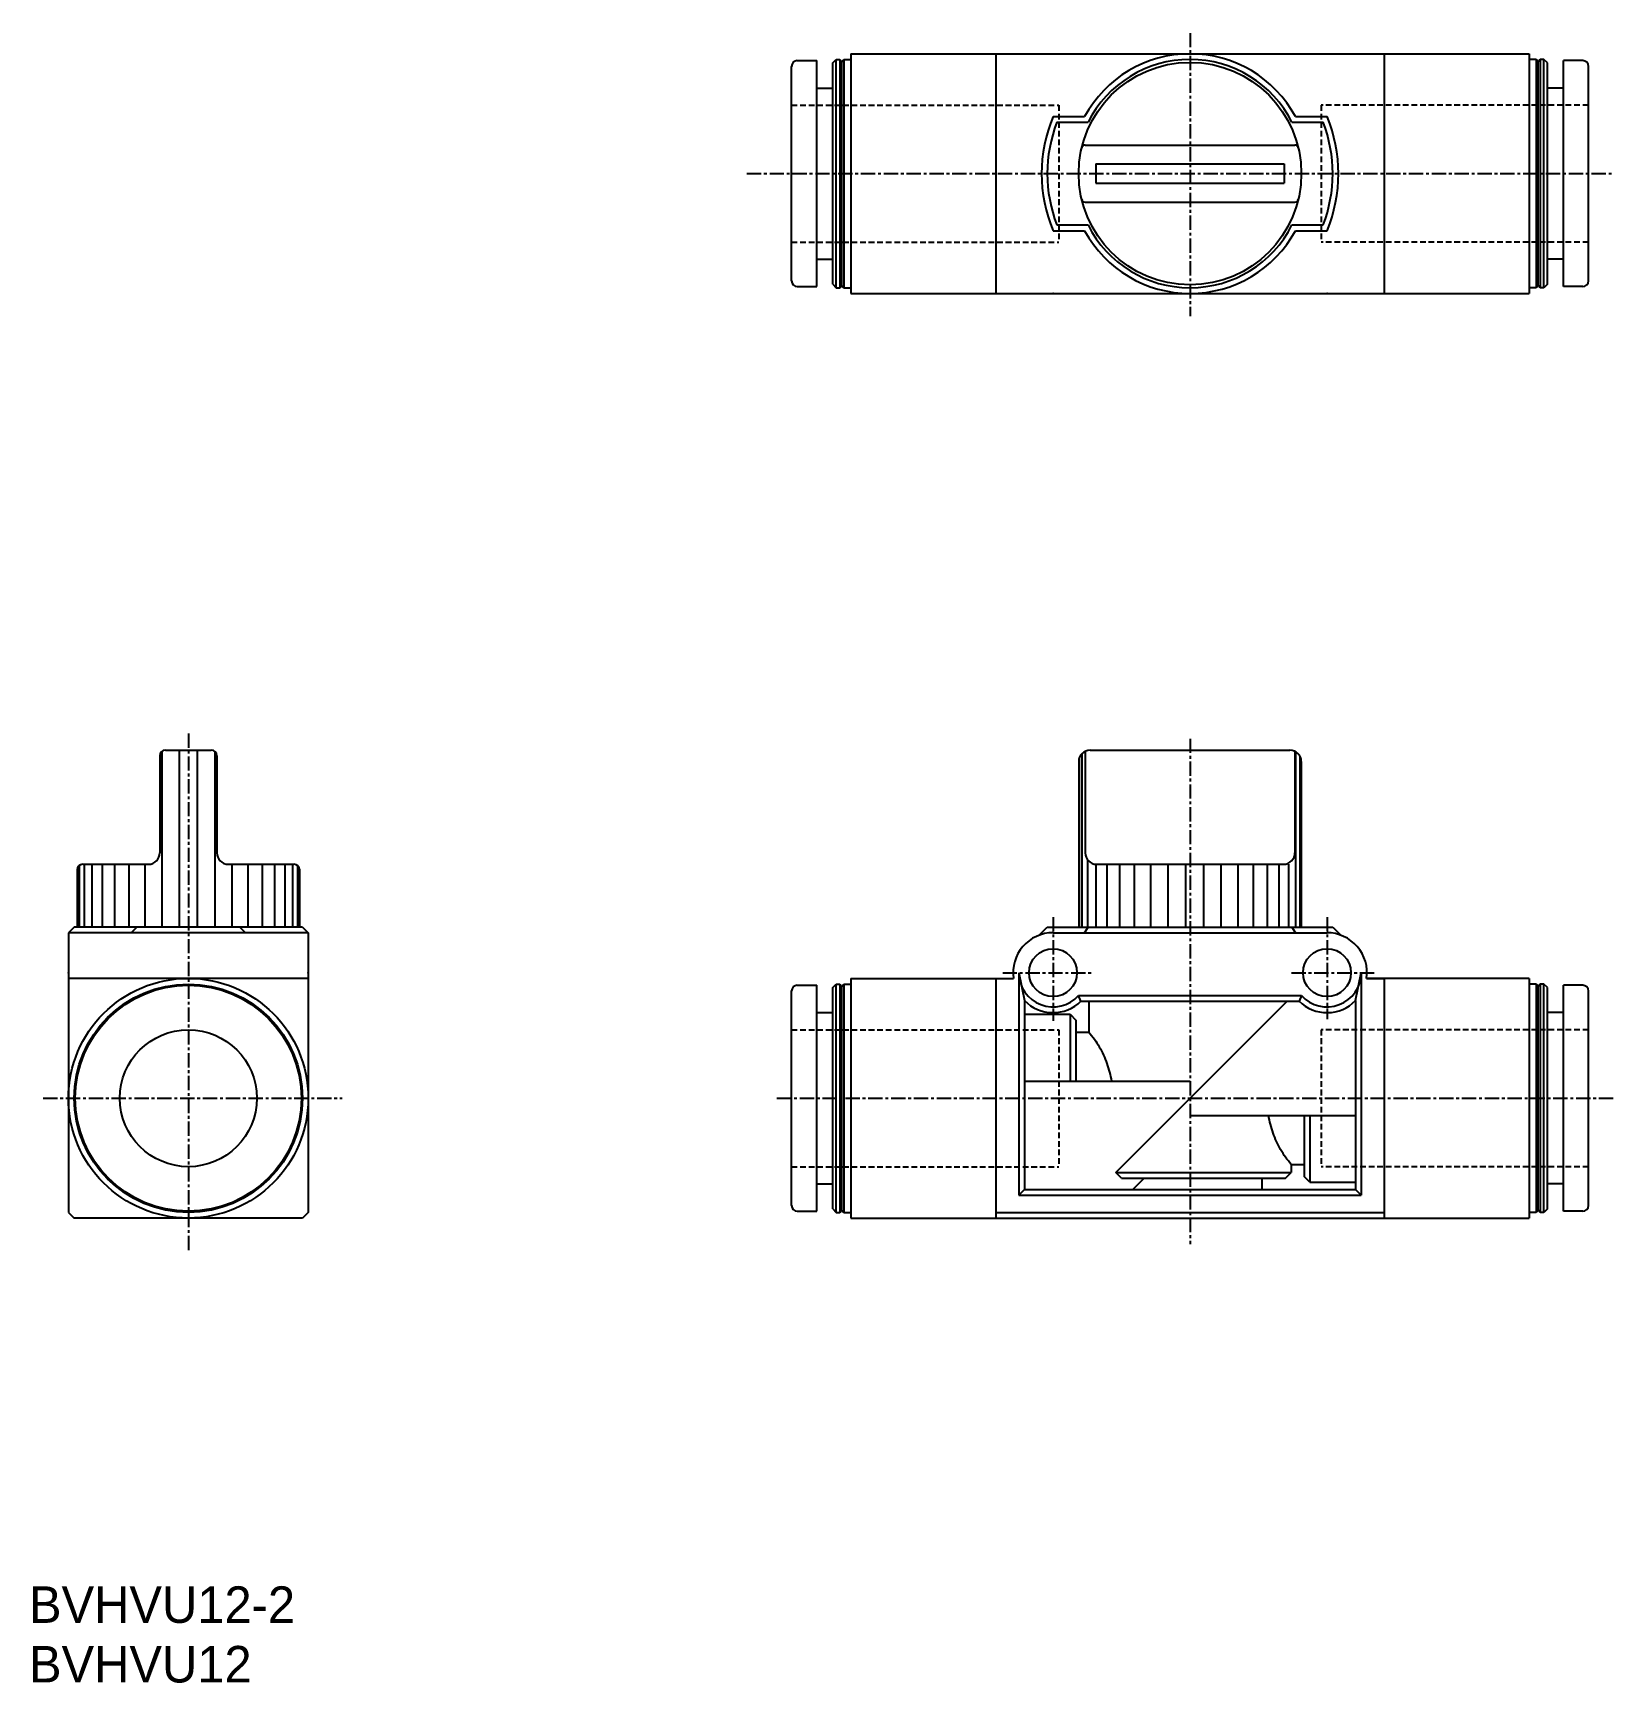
# Model space of a CAD drawing. Extents: x 87 to 226, y -220 to -75.
import ezdxf

# ---------------------------------------------------------------- set-up
doc = ezdxf.new("R2010")
doc.units = 0
doc.linetypes.add('CENTER', pattern=[2, 1.25, -0.25, 0.25, -0.25])
doc.linetypes.add('DASHED', pattern=[0.75, 0.5, -0.25])
doc.layers.get('0').update_dxf_attribs({"linetype": 'CONTINUOUS'})
doc.layers.add('CENTER', color=1, linetype='CENTER')

msp = doc.modelspace()

# ---------------------------------------------------------------- linework, layer by layer
at = {"color": 7, "linetype": 'CONTINUOUS'}
for p, q in [((153.48, -96.73), (153.48, -77.93)), ((153.98, -77.43), (155.68, -77.43)), ((155.68, -97.23), (155.68, -77.43)), ((157.08, -77.63), (157.38, -77.33)), ((157.08, -97.03), (157.08, -77.63)), ((157.38, -97.33), (157.38, -77.33)), ((157.38, -77.33), (157.7, -77.33)), ((157.7, -77.33), (157.7, -97.33)), ((157.7, -77.33), (157.88, -77.53)), ((157.88, -77.53), (158.05, -77.33)), ((157.88, -97.13), (157.88, -77.53)), ((158.05, -77.33), (158.05, -97.33)), ((158.05, -77.33), (158.68, -77.33)), ((158.68, -76.83), (218.08, -76.83)), ((158.68, -76.83), (158.68, -97.83)), ((171.38, -76.83), (171.38, -97.83)), ((205.38, -76.83), (205.38, -97.83)), ((218.08, -76.83), (218.08, -97.83)), ((218.7, -77.33), (218.08, -77.33)), ((218.7, -77.33), (218.7, -97.33)), ((218.88, -77.53), (218.7, -77.33)), ((219.05, -77.33), (218.88, -77.53)), ((218.88, -97.13), (218.88, -77.53)), ((219.05, -77.33), (219.05, -97.33)), ((219.38, -77.33), (219.05, -77.33)), ((219.38, -97.33), (219.38, -77.33)), ((219.68, -77.63), (219.38, -77.33)), ((219.68, -97.03), (219.68, -77.63)), ((221.08, -97.23), (221.08, -77.43)), ((222.78, -77.43), (221.08, -77.43)), ((223.28, -96.73), (223.28, -77.93)), ((155.68, -79.83), (157.08, -79.83)), ((221.08, -79.83), (219.68, -79.83)), ((176.38, -82.33), (179.15, -82.33)), ((197.61, -82.33), (200.38, -82.33)), ((176.72, -82.83), (179.45, -82.83)), ((197.31, -82.83), (200.04, -82.83)), ((179.19, -84.83), (197.57, -84.83)), ((180.13, -86.48), (196.63, -86.48)), ((180.13, -86.48), (180.13, -88.18)), ((196.63, -86.48), (196.63, -88.18)), ((180.13, -88.18), (196.63, -88.18)), ((179.19, -89.83), (197.57, -89.83)), ((176.38, -92.33), (179.15, -92.33)), ((176.72, -91.83), (179.45, -91.83)), ((197.31, -91.83), (200.04, -91.83)), ((197.61, -92.33), (200.38, -92.33)), ((155.68, -94.83), (157.08, -94.83)), ((221.08, -94.83), (219.68, -94.83)), ((153.98, -97.23), (155.68, -97.23)), ((157.08, -97.03), (157.38, -97.33)), ((157.38, -97.33), (157.7, -97.33)), ((157.7, -97.33), (157.88, -97.13)), ((157.88, -97.13), (158.05, -97.33)), ((158.05, -97.33), (158.68, -97.33)), ((158.68, -97.83), (218.08, -97.83)), ((218.7, -97.33), (218.08, -97.33)), ((218.88, -97.13), (218.7, -97.33)), ((219.05, -97.33), (218.88, -97.13)), ((219.38, -97.33), (219.05, -97.33)), ((219.68, -97.03), (219.38, -97.33)), ((222.78, -97.23), (221.08, -97.23)), ((98.14, -138.34), (98.14, -146.84)), ((98.31, -137.97), (98.31, -153.34)), ((98.64, -137.84), (102.64, -137.84)), ((99.85, -137.84), (99.85, -153.34)), ((101.42, -137.84), (101.42, -153.34)), ((102.97, -137.97), (102.97, -153.34)), ((103.14, -138.34), (103.14, -146.84)), ((178.66, -138.59), (178.66, -153.34)), ((178.91, -138.15), (178.91, -153.34)), ((179.19, -137.94), (179.19, -146.84)), ((179.63, -137.84), (197.13, -137.84)), ((197.57, -137.94), (197.57, -146.84)), ((197.63, -137.98), (197.63, -153.34)), ((198, -138.36), (198, -153.34)), ((178.63, -138.84), (178.63, -153.34)), ((198.13, -138.84), (198.13, -153.34)), ((90.89, -148.34), (90.89, -153.34)), ((90.9, -148.25), (90.9, -153.34)), ((91.09, -147.95), (91.09, -153.34)), ((91.39, -147.84), (97.14, -147.84)), ((91.52, -147.84), (91.52, -153.34)), ((92.2, -147.84), (92.2, -153.34)), ((93.09, -147.84), (93.09, -153.34)), ((94.17, -147.84), (94.17, -153.34)), ((95.43, -147.84), (95.43, -153.34)), ((96.82, -147.84), (96.82, -153.34)), ((104.14, -147.84), (109.89, -147.84)), ((104.46, -147.84), (104.46, -153.34)), ((105.85, -147.84), (105.85, -153.34)), ((107.1, -147.84), (107.1, -153.34)), ((108.19, -147.84), (108.19, -153.34)), ((109.08, -147.84), (109.08, -153.34)), ((109.76, -147.84), (109.76, -153.34)), ((110.19, -147.95), (110.19, -153.34)), ((110.38, -148.25), (110.38, -153.34)), ((110.39, -148.34), (110.39, -153.34)), ((179.41, -147.47), (179.41, -153.34)), ((180.14, -147.84), (180.14, -153.34)), ((180.19, -147.84), (196.57, -147.84)), ((181.08, -147.84), (181.08, -153.34)), ((182.21, -147.84), (182.21, -153.34)), ((183.5, -147.84), (183.5, -153.34)), ((184.92, -147.84), (184.92, -153.34)), ((186.43, -147.84), (186.43, -153.34)), ((187.99, -147.84), (187.99, -153.34)), ((189.55, -147.84), (189.55, -153.34)), ((191.09, -147.84), (191.09, -153.34)), ((192.56, -147.84), (192.56, -153.34)), ((193.92, -147.84), (193.92, -153.34)), ((195.13, -147.84), (195.13, -153.34)), ((196.17, -147.84), (196.17, -153.34)), ((197.01, -147.84), (197.01, -153.34)), ((90.64, -153.34), (90.14, -153.84)), ((90.14, -153.84), (90.14, -178.34)), ((111.14, -153.84), (90.14, -153.84)), ((110.64, -153.34), (90.64, -153.34)), ((96.14, -153.34), (95.64, -153.84)), ((105.14, -153.34), (105.64, -153.84)), ((110.64, -153.34), (111.14, -153.84)), ((111.14, -153.84), (111.14, -178.34)), ((175.16, -154.06), (175.38, -153.84)), ((175.38, -153.84), (175.88, -153.34)), ((175.88, -153.34), (200.88, -153.34)), ((176.38, -153.84), (200.38, -153.84)), ((179.15, -153.84), (179.45, -153.34)), ((197.31, -153.34), (197.61, -153.84)), ((200.88, -153.34), (201.6, -154.06)), ((173.38, -157.34), (173.38, -176.84)), ((173.38, -157.34), (173.88, -159.79)), ((202.88, -159.79), (203.38, -157.34)), ((203.38, -157.34), (203.38, -176.84)), ((111.14, -157.84), (90.14, -157.84)), ((153.48, -177.74), (153.48, -158.94)), ((153.98, -158.44), (155.68, -158.44)), ((155.68, -178.24), (155.68, -158.44)), ((157.08, -158.64), (157.38, -158.34)), ((157.08, -178.04), (157.08, -158.64)), ((157.38, -178.34), (157.38, -158.34)), ((157.38, -158.34), (157.7, -158.34)), ((157.7, -158.34), (157.7, -178.34)), ((157.7, -158.34), (157.88, -158.54)), ((157.88, -158.54), (158.05, -158.34)), ((157.88, -178.14), (157.88, -158.54)), ((158.05, -158.34), (158.05, -178.34)), ((158.05, -158.34), (158.68, -158.34)), ((158.68, -157.84), (172.91, -157.84)), ((158.68, -157.84), (158.68, -178.84)), ((171.38, -157.84), (171.38, -178.84)), ((218.08, -157.84), (203.84, -157.84)), ((203.84, -157.84), (205.38, -157.84)), ((205.38, -157.84), (205.38, -178.84)), ((218.08, -157.84), (218.08, -178.84)), ((218.7, -158.34), (218.08, -158.34)), ((218.7, -158.34), (218.7, -178.34)), ((218.88, -158.54), (218.7, -158.34)), ((219.05, -158.34), (218.88, -158.54)), ((218.88, -178.14), (218.88, -158.54)), ((219.05, -158.34), (219.05, -178.34)), ((219.38, -158.34), (219.05, -158.34)), ((219.38, -178.34), (219.38, -158.34)), ((219.68, -158.64), (219.38, -158.34)), ((219.68, -178.04), (219.68, -158.64)), ((221.08, -178.24), (221.08, -158.44)), ((222.78, -158.44), (221.08, -158.44)), ((223.28, -177.74), (223.28, -158.94)), ((173.88, -159.79), (173.88, -176.34)), ((178.61, -159.34), (198.14, -159.34)), ((178.83, -159.84), (178.61, -159.34)), ((178.83, -159.84), (197.93, -159.84)), ((179.51, -159.84), (179.51, -162.54)), ((181.88, -174.84), (196.88, -159.84)), ((198.14, -159.34), (197.93, -159.84)), ((202.88, -159.79), (202.88, -176.34)), ((155.68, -160.84), (157.08, -160.84)), ((173.88, -160.99), (177.88, -160.99)), ((177.88, -160.99), (177.88, -166.84)), ((177.88, -160.99), (178.38, -161.49)), ((178.38, -161.49), (178.38, -166.84)), ((221.08, -160.84), (219.68, -160.84)), ((178.38, -162.54), (179.51, -162.54)), ((173.88, -166.84), (188.38, -166.84)), ((188.38, -169.84), (202.88, -169.84)), ((198.38, -169.84), (198.38, -175.19)), ((198.88, -169.84), (198.88, -175.69)), ((181.88, -174.84), (197.25, -174.84)), ((182.38, -175.34), (181.88, -174.84)), ((196.75, -175.34), (197.25, -174.84)), ((197.25, -174.14), (197.25, -174.84)), ((197.25, -174.14), (198.38, -174.14)), ((155.68, -175.84), (157.08, -175.84)), ((173.38, -176.84), (173.88, -176.34)), ((173.88, -176.34), (202.88, -176.34)), ((182.38, -175.34), (196.75, -175.34)), ((183.36, -176.34), (184.36, -175.34)), ((194.68, -175.34), (194.68, -176.34)), ((198.88, -175.69), (198.38, -175.19)), ((198.88, -175.69), (202.88, -175.69)), ((203.38, -176.84), (202.88, -176.34)), ((221.08, -175.84), (219.68, -175.84)), ((173.38, -176.84), (203.38, -176.84)), ((90.14, -178.34), (90.64, -178.84)), ((110.64, -178.84), (90.64, -178.84)), ((111.14, -178.34), (110.64, -178.84)), ((153.98, -178.24), (155.68, -178.24)), ((157.08, -178.04), (157.38, -178.34)), ((157.38, -178.34), (157.7, -178.34)), ((157.7, -178.34), (157.88, -178.14)), ((157.88, -178.14), (158.05, -178.34)), ((158.05, -178.34), (158.68, -178.34)), ((158.68, -178.84), (218.08, -178.84)), ((171.38, -178.34), (205.38, -178.34)), ((218.7, -178.34), (218.08, -178.34)), ((218.88, -178.14), (218.7, -178.34)), ((219.05, -178.34), (218.88, -178.14)), ((219.38, -178.34), (219.05, -178.34)), ((219.68, -178.04), (219.38, -178.34)), ((222.78, -178.24), (221.08, -178.24))]:
    msp.add_line(p, q, dxfattribs=at)
at = {"color": 3, "linetype": 'DASHED'}
for p, q in [((153.48, -81.33), (176.88, -81.33)), ((176.88, -81.33), (176.88, -93.33)), ((223.28, -81.33), (199.88, -81.33)), ((199.88, -81.33), (199.88, -93.33)), ((153.48, -93.33), (176.88, -93.33)), ((223.28, -93.33), (199.88, -93.33)), ((153.48, -162.34), (176.88, -162.34)), ((176.88, -162.34), (176.88, -174.34)), ((223.28, -162.34), (199.88, -162.34)), ((199.88, -162.34), (199.88, -174.34)), ((153.48, -174.34), (176.88, -174.34)), ((223.28, -174.34), (199.88, -174.34))]:
    msp.add_line(p, q, dxfattribs=at)
at = {"color": 7, "linetype": 'CONTINUOUS'}
for points in [[(179.51, -162.54, -0.051007), (180.43, -163.84, -0.044727), (181.1, -165.3, -0.042584), (181.5, -166.84)], [(197.25, -174.14, -0.051006), (196.32, -172.84, -0.044727), (195.66, -171.39, -0.042584), (195.26, -169.84)]]:
    msp.add_lwpolyline(points, format="xyb", dxfattribs=at)
for centre, radius in [((188.38, -87.33), 9.75), ((176.38, -157.34), 2.1), ((200.38, -157.34), 2.1), ((100.64, -168.34), 10.5), ((100.64, -168.34), 10), ((100.64, -168.34), 9.9), ((100.64, -168.34), 6)]:
    msp.add_circle(centre, radius, dxfattribs=at)
for centre, radius, start, end in [((153.98, -77.93), 0.5, 90, 180), ((188.38, -87.33), 10.5, 28.4369, 151.5631), ((188.38, -87.33), 10, 26.7437, 153.2563), ((222.78, -77.93), 0.5, 0, 90), ((188.38, -87.33), 13, 157.3801, 202.6199), ((188.38, -87.33), 13, 337.3801, 22.6199), ((188.38, -87.33), 12.5, 158.8998, 201.1002), ((188.38, -87.33), 12.5, 338.8998, 21.1002), ((179.19, -85.13), 0.3, 90, 166.5377), ((197.57, -85.13), 0.3, 13.4622, 90), ((179.19, -89.53), 0.3, 193.4623, 270), ((197.57, -89.53), 0.3, 270, 346.5378), ((188.38, -87.33), 10.5, 208.4369, 331.5631), ((188.38, -87.33), 10, 206.7437, 333.2563), ((153.98, -96.73), 0.5, 180, 270), ((222.78, -96.73), 0.5, 270, 360), ((98.64, -138.34), 0.5, 90, 180), ((102.64, -138.34), 0.5, 0, 90), ((179.63, -138.84), 1, 90, 180), ((197.13, -138.84), 1, 0, 90), ((97.14, -146.84), 1, 270, 0), ((104.14, -146.84), 1, 180, 270), ((180.19, -146.84), 1, 180, 270), ((196.57, -146.84), 1, 270, 0), ((91.39, -148.34), 0.5, 90, 180), ((109.89, -148.34), 0.5, 0, 90), ((176.38, -157.34), 3.5, 90, 188.2132), ((200.38, -157.34), 3.5, 351.7868, 90), ((176.38, -157.34), 3, 180, 318.1897), ((200.38, -157.34), 3, 221.8103, 0), ((153.98, -158.94), 0.5, 90, 180), ((222.78, -158.94), 0.5, 0, 90), ((176.38, -157.34), 3.5, 224.4153, 314.4153), ((200.38, -157.34), 3.5, 225.5847, 315.5847), ((153.98, -177.74), 0.5, 180, 270), ((222.78, -177.74), 0.5, 270, 0)]:
    msp.add_arc(centre, radius, start, end, dxfattribs=at)
for p in [(176.38, -97.83), (200.38, -97.83), (90.14, -157.34), (111.14, -157.34)]:
    msp.add_point(p, dxfattribs=at)
at = {"layer": 'CENTER', "color": 1, "linetype": 'CENTER'}
for p, q in [((188.38, -75.01), (188.38, -99.82)), ((149.56, -87.33), (225.3, -87.33)), ((100.64, -136.39), (100.64, -181.74)), ((188.38, -136.84), (188.38, -181.14)), ((176.38, -152.49), (176.38, -161.56)), ((200.38, -152.49), (200.38, -161.41)), ((171.97, -157.34), (179.72, -157.34)), ((197.26, -157.34), (204.56, -157.34)), ((87.92, -168.34), (114.12, -168.34)), ((152.2, -168.34), (225.52, -168.34))]:
    msp.add_line(p, q, dxfattribs=at)
for p in [(176.38, -157.34), (200.38, -157.34)]:
    msp.add_point(p, dxfattribs=at)

# ---------------------------------------------------------------- texts
at = {"color": 7, "linetype": 'CONTINUOUS'}
for s, p in [('BVHVU12-2', (86.68, -214.31)), ('BVHVU12', (86.68, -219.53))]:
    msp.add_text(s, height=3.2, dxfattribs=at).set_placement(p)

doc.saveas('drawing.dxf')
